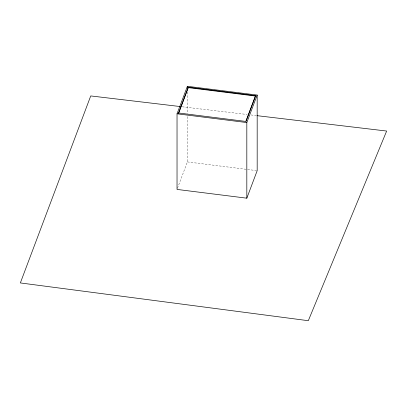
<?xml version="1.0" encoding="UTF-8"?>
<svg xmlns="http://www.w3.org/2000/svg" width="407" height="407" viewBox="0 0 407 407"><rect width="100%" height="100%" fill="white"/><g stroke="black" fill="none" stroke-linecap="round" stroke-linejoin="round"><path stroke-width="0.31" stroke-dasharray="2.04 1.53" d="M177.472 188.253L187.388 161.92L187.388 116.168M182.219 106.787L247.207 114.499M250.997 114.952L256.675 115.624M187.388 161.92L256.547 170.604M187.388 92.018L187.388 113.624"/><path stroke-width="0.61" d="M177.03 113.802L187.388 86.299L257.178 95.06L257.178 170.681L246.82 198.184L177.03 189.423L177.03 113.802L246.82 122.563L257.178 95.06M178.561 112.988L188.278 87.19L255.54 95.63L255.54 96.072L188.278 87.632L178.561 113.431L178.561 112.988L245.823 121.434L255.54 95.63M246.042 121.291L255.321 96.657M180.326 106.563L90.73 95.93L20.35 282.936L308.308 320.701L386.65 131.049L257.305 115.7M246.82 122.563L246.82 198.184M188.278 87.19L188.278 87.632M187.388 86.299L187.388 87.571"/></g></svg>
